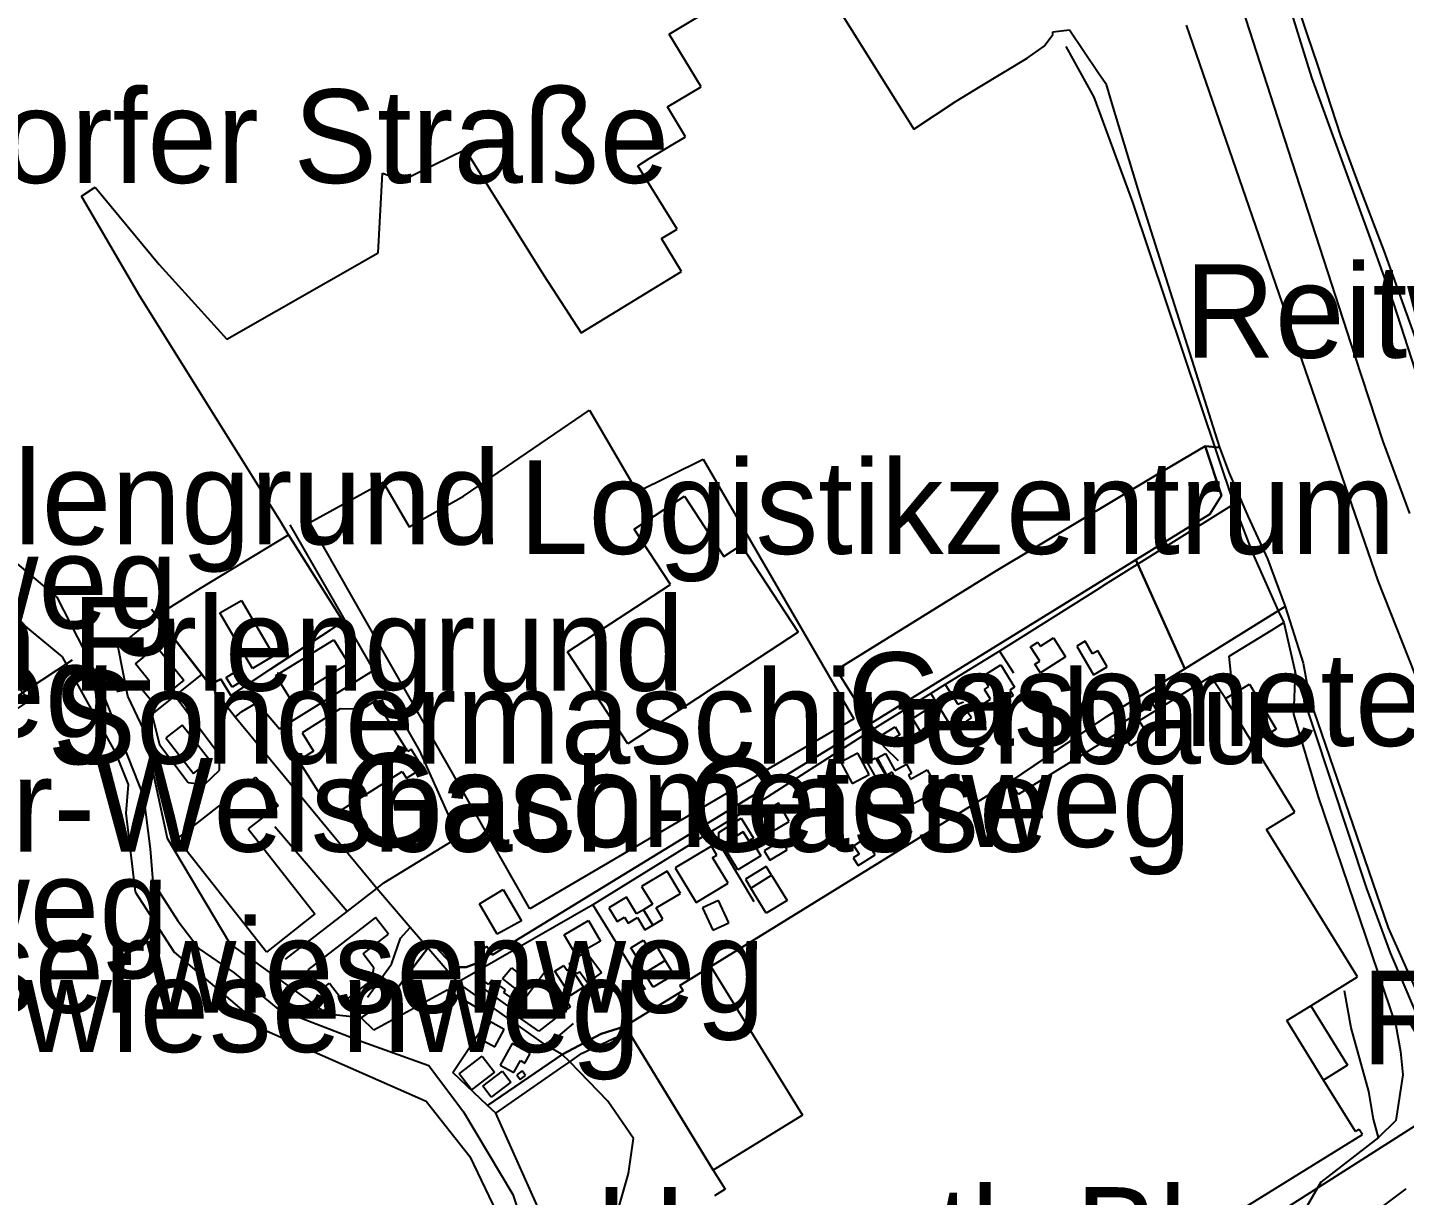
# Model space of a CAD drawing. Extents: x -3657 to 4700, y -7332 to 8131.
# Drawn here: x 420 to 1059, y 3508 to 4050 of the extents above; entities that cross this region are included whole.
import ezdxf

# ---------------------------------------------------------------- set-up
doc = ezdxf.new("R2010")
doc.units = 0
for name, color, linetype in [('OSM_BUILDING_APARTMENTS', 9, 'CONTINUOUS'), ('OSM_BUILDING_DETACHED', 9, 'CONTINUOUS'), ('OSM_BUILDING_GARAGE', 9, 'CONTINUOUS'), ('OSM_BUILDING_GREENHOUSE', 9, 'CONTINUOUS'), ('OSM_BUILDING_HUT', 9, 'CONTINUOUS'), ('OSM_BUILDING_SEMIDETACHED_HOUSE', 9, 'CONTINUOUS'), ('OSM_BUILDING_SERVICE', 9, 'CONTINUOUS'), ('OSM_BUILDING_SHED', 9, 'CONTINUOUS'), ('OSM_BUILDING_WAREHOUSE', 9, 'CONTINUOUS'), ('OSM_BUILDING_YES', 9, 'CONTINUOUS'), ('OSM_HIGHWAY_CYCLEWAY', 8, 'CONTINUOUS'), ('OSM_HIGHWAY_FOOTWAY', 8, 'CONTINUOUS'), ('OSM_HIGHWAY_RESIDENTIAL', 8, 'CONTINUOUS'), ('OSM_HIGHWAY_SERVICE', 8, 'CONTINUOUS'), ('OSM_HIGHWAY_TERTIARY', 8, 'CONTINUOUS'), ('OSM_LABELS', 8, 'CONTINUOUS'), ('OSM_LANDUSE_COMMERCIAL', 3, 'CONTINUOUS'), ('OSM_LANDUSE_DEPOT', 3, 'CONTINUOUS'), ('OSM_LANDUSE_FARMLAND', 3, 'CONTINUOUS'), ('OSM_LANDUSE_FOREST', 3, 'CONTINUOUS'), ('OSM_LANDUSE_GREENHOUSE_HORTICULTURE', 3, 'CONTINUOUS'), ('OSM_LANDUSE_INDUSTRIAL', 3, 'CONTINUOUS'), ('OSM_LANDUSE_RESIDENTIAL', 3, 'CONTINUOUS'), ('OSM_LEISURE_GARDEN', 3, 'CONTINUOUS'), ('OSM_LEISURE_SWIMMING_POOL', 3, 'CONTINUOUS'), ('OSM_WATERWAY_CANAL', 4, 'CONTINUOUS'), ('OSM_WATERWAY_DRAIN', 4, 'CONTINUOUS'), ('OSM_WATERWAY_RIVER', 4, 'CONTINUOUS')]:
    doc.layers.add(name, color=color, linetype=linetype)

msp = doc.modelspace()

# ---------------------------------------------------------------- linework, layer by layer
at = {"layer": 'OSM_BUILDING_APARTMENTS'}
for p, q in [((509.56454, 3778.119393), (519.515353, 3783.957127)), ((519.515353, 3783.957127), (534.600847, 3758.24886)), ((517.103494, 3765.26526), (509.56454, 3778.119393)), ((524.642449, 3752.411126), (517.103494, 3765.26526)), ((534.600847, 3758.24886), (524.642449, 3752.411126))]:
    msp.add_line(p, q, dxfattribs=at)
at = {"layer": 'OSM_BUILDING_DETACHED'}
for p, q in [((742.642622, 3670.78293), (752.199043, 3676.609545)), ((752.199043, 3676.609545), (754.792929, 3672.361898)), ((754.792929, 3672.361898), (755.649973, 3670.971962)), ((749.749262, 3659.007388), (742.642622, 3670.78293)), ((760.352339, 3665.52341), (749.749262, 3659.007388)), ((755.649973, 3670.971962), (756.651122, 3671.583534)), ((756.651122, 3671.583534), (760.352339, 3665.52341)), ((755.740987, 3650.489856), (765.433928, 3656.472143)), ((765.433928, 3656.472143), (772.66192, 3644.763318)), ((762.968978, 3638.781031), (755.740987, 3650.489856)), ((772.66192, 3644.763318), (762.968978, 3638.781031))]:
    msp.add_line(p, q, dxfattribs=at)
at = {"layer": 'OSM_BUILDING_GARAGE'}
for p, q in [((740.928534, 3676.27596), (751.341999, 3682.914297)), ((751.341999, 3682.914297), (757.083436, 3673.618401)), ((740.981625, 3673.451609), (740.928534, 3676.27596)), ((742.642622, 3670.78293), (740.981625, 3673.451609)), ((752.199043, 3676.609545), (742.642622, 3670.78293)), ((754.792929, 3672.361898), (752.199043, 3676.609545)), ((757.083436, 3673.618401), (754.792929, 3672.361898)), ((762.931056, 3660.552997), (753.306375, 3654.548471)), ((765.433928, 3656.472143), (762.931056, 3660.552997)), ((753.306375, 3654.548471), (755.740987, 3650.489856)), ((755.740987, 3650.489856), (765.433928, 3656.472143)), ((700.169638, 3622.724483), (705.971751, 3626.360557)), ((703.461295, 3617.476083), (700.169638, 3622.724483)), ((709.263408, 3621.123276), (703.461295, 3617.476083)), ((705.971751, 3626.360557), (709.263408, 3621.123276))]:
    msp.add_line(p, q, dxfattribs=at)
at = {"layer": 'OSM_BUILDING_GREENHOUSE'}
for p, q in [((969.16773, 3748.641618), (943.934227, 3733.052089)), ((975.963407, 3738.467282), (969.16773, 3748.641618)), ((988.44743, 3717.684951), (975.963407, 3738.467282)), ((943.934227, 3733.052089), (935.894698, 3728.081676)), ((927.506283, 3723.455967), (879.777268, 3693.978192)), ((931.791504, 3716.506284), (927.506283, 3723.455967)), ((935.894698, 3728.081676), (939.937216, 3721.543414)), ((939.937216, 3721.543414), (931.791504, 3716.506284)), ((1008.09877, 3685.69417), (988.44743, 3717.684951)), ((876.136727, 3699.871523), (737.18181, 3614.051279)), ((879.777268, 3693.978192), (876.136727, 3699.871523)), ((994.992821, 3677.599179), (1008.09877, 3685.69417)), ((1037.200348, 3609.336614), (994.992821, 3677.599179)), ((737.18181, 3614.051279), (779.76856, 3545.177141)), ((1015.455697, 3595.915386), (1037.200348, 3609.336614)), ((1004.336877, 3589.04354), (1015.455697, 3595.915386)), ((1021.432253, 3561.400481), (1004.336877, 3589.04354)), ((1036.206784, 3537.504691), (1021.432253, 3561.400481)), ((779.76856, 3545.177141), (738.364986, 3519.602308)), ((1037.898119, 3538.549924), (1036.206784, 3537.504691)), ((1039.415011, 3536.092516), (1037.898119, 3538.549924)), ((765.6918, 3367.031749), (1039.415011, 3536.092516)), ((738.364986, 3519.602308), (743.833382, 3510.751192)), ((743.833382, 3510.751192), (738.911067, 3507.715571))]:
    msp.add_line(p, q, dxfattribs=at)
at = {"layer": 'OSM_BUILDING_HUT'}
for p, q in [((640.631617, 3608.613847), (644.856162, 3613.550902)), ((647.745841, 3602.987384), (640.631617, 3608.613847)), ((644.856162, 3613.550902), (651.902126, 3607.846602)), ((651.902126, 3607.846602), (647.745841, 3602.987384))]:
    msp.add_line(p, q, dxfattribs=at)
at = {"layer": 'OSM_BUILDING_SEMIDETACHED_HOUSE'}
for p, q in [((703.461295, 3617.476083), (709.263408, 3621.123276)), ((709.263408, 3621.123276), (712.373037, 3623.046948)), ((712.373037, 3623.046948), (716.119761, 3616.88675)), ((702.740771, 3617.198095), (703.461295, 3617.476083)), ((706.487495, 3611.037896), (702.740771, 3617.198095)), ((706.487495, 3611.037896), (716.119761, 3616.88675)), ((716.119761, 3616.88675), (706.487495, 3611.037896)), ((716.119761, 3616.88675), (720.086434, 3610.215054)), ((710.537597, 3604.477396), (706.487495, 3611.037896)), ((720.086434, 3610.215054), (710.537597, 3604.477396))]:
    msp.add_line(p, q, dxfattribs=at)
at = {"layer": 'OSM_BUILDING_SERVICE'}
for p, q in [((628.701259, 3620.244836), (633.305027, 3623.380533)), ((633.305027, 3623.380533), (635.527274, 3620.267075)), ((630.870415, 3617.120259), (628.701259, 3620.244836)), ((635.527274, 3620.267075), (630.870415, 3617.120259))]:
    msp.add_line(p, q, dxfattribs=at)
at = {"layer": 'OSM_BUILDING_SHED'}
for p, q in [((975.963407, 3738.467282), (986.983629, 3745.08338)), ((986.983629, 3745.08338), (999.467653, 3724.289929)), ((988.44743, 3717.684951), (975.963407, 3738.467282)), ((999.467653, 3724.289929), (988.44743, 3717.684951))]:
    msp.add_line(p, q, dxfattribs=at)
at = {"layer": 'OSM_BUILDING_WAREHOUSE'}
for p, q in [((701.671362, 3817.037617), (724.963243, 3832.293561)), ((724.963243, 3832.293561), (743.317639, 3804.316918)), ((718.524035, 3791.351589), (701.671362, 3817.037617)), ((743.317639, 3804.316918), (751.319246, 3809.554199)), ((751.319246, 3809.554199), (777.7966, 3769.20156)), ((670.741928, 3760.039098), (718.524035, 3791.351589)), ((777.7966, 3769.20156), (698.728591, 3717.384724)), ((698.728591, 3717.384724), (670.741928, 3760.039098)), ((629.922357, 3643.251067), (640.889488, 3649.75597)), ((640.889488, 3649.75597), (649.490268, 3635.27839)), ((638.219758, 3629.15155), (629.922357, 3643.251067)), ((649.490268, 3635.27839), (638.219758, 3629.15155))]:
    msp.add_line(p, q, dxfattribs=at)
at = {"layer": 'OSM_BUILDING_YES'}
for p, q in [((470.368043, 3754.568308), (480.151999, 3762.518745)), ((480.151999, 3762.518745), (492.825634, 3746.940336)), ((535.510982, 3749.086398), (562.344806, 3765.710039)), ((562.344806, 3765.710039), (569.155653, 3754.7351)), ((885.556628, 3762.374192), (888.946882, 3764.542493)), ((889.781173, 3755.758093), (885.556628, 3762.374192)), ((888.946882, 3764.542493), (890.114889, 3762.718896)), ((890.114889, 3762.718896), (896.114198, 3766.544001)), ((896.114198, 3766.544001), (901.741868, 3757.759602)), ((910.767377, 3765.009511), (906.914471, 3762.774493)), ((906.914471, 3762.774493), (914.643037, 3749.419983)), ((914.157631, 3759.138419), (910.767377, 3765.009511)), ((569.155653, 3754.7351), (542.321828, 3738.111459)), ((887.543756, 3754.323679), (889.781173, 3755.758093)), ((901.741868, 3757.759602), (890.107304, 3750.320661)), ((916.675673, 3760.595073), (914.157631, 3759.138419)), ((921.013984, 3753.100535), (916.675673, 3760.595073)), ((476.792082, 3746.673468), (470.368043, 3754.568308)), ((512.446635, 3748.196838), (519.098208, 3752.411126)), ((519.098208, 3752.411126), (521.965134, 3747.896612)), ((542.321828, 3738.111459), (535.510982, 3749.086398)), ((862.939764, 3748.975203), (853.572954, 3742.89284)), ((866.216251, 3743.949192), (862.939764, 3748.975203)), ((865.048244, 3749.92036), (871.677063, 3754.023453)), ((873.004344, 3737.077346), (865.048244, 3749.92036)), ((871.677063, 3754.023453), (878.070764, 3743.704563)), ((890.107304, 3750.320661), (887.543756, 3754.323679)), ((914.643037, 3749.419983), (921.013984, 3753.100535)), ((472.795071, 3743.426576), (476.792082, 3746.673468)), ((479.044667, 3735.743007), (472.795071, 3743.426576)), ((492.825634, 3746.940336), (479.044667, 3735.743007)), ((515.305977, 3743.682324), (512.446635, 3748.196838)), ((521.965134, 3747.896612), (515.305977, 3743.682324)), ((853.572954, 3742.89284), (856.86461, 3737.833471)), ((864.12294, 3742.592614), (866.216251, 3743.949192)), ((866.997451, 3738.167056), (864.12294, 3742.592614)), ((878.070764, 3743.704563), (875.931946, 3742.381344)), ((875.931946, 3742.381344), (877.494345, 3739.857219)), ((581.882379, 3737.466528), (575.564523, 3733.496869)), ((596.710001, 3713.915443), (581.882379, 3737.466528)), ((856.86461, 3737.833471), (858.41184, 3738.834226)), ((858.41184, 3738.834226), (861.263598, 3734.453145)), ((861.263598, 3734.453145), (866.997451, 3738.167056)), ((877.494345, 3739.857219), (873.004344, 3737.077346)), ((926.012144, 3725.868897), (942.20497, 3735.865321)), ((942.20497, 3735.865321), (943.934227, 3733.052089)), ((565.340669, 3733.619184), (547.668874, 3722.499691)), ((575.564523, 3733.496869), (565.340669, 3733.619184)), ((830.690634, 3729.149147), (838.593643, 3734.119561)), ((835.415753, 3721.64349), (830.690634, 3729.149147)), ((838.593643, 3734.119561), (843.318762, 3726.613903)), ((854.521012, 3734.619938), (850.531585, 3731.895662)), ((850.531585, 3731.895662), (854.096282, 3726.68062)), ((854.096282, 3726.68062), (858.093293, 3729.404896)), ((858.093293, 3729.404896), (854.521012, 3734.619938)), ((943.934227, 3733.052089), (935.894698, 3728.081676)), ((492.044434, 3726.03569), (484.490311, 3720.120119)), ((504.907681, 3709.634438), (492.044434, 3726.03569)), ((817.114448, 3721.932597), (822.719365, 3725.246206)), ((822.719365, 3725.246206), (824.843014, 3721.654609)), ((843.318762, 3726.613903), (835.415753, 3721.64349)), ((927.506283, 3723.455967), (926.012144, 3725.868897)), ((931.791504, 3716.506284), (927.506283, 3723.455967)), ((935.894698, 3728.081676), (939.937216, 3721.543414)), ((484.490311, 3720.120119), (497.353557, 3703.718868)), ((547.668874, 3722.499691), (552.977997, 3714.071115)), ((819.238097, 3718.341001), (817.114448, 3721.932597)), ((824.843014, 3721.654609), (819.238097, 3718.341001)), ((939.937216, 3721.543414), (931.791504, 3716.506284)), ((552.977997, 3714.071115), (546.091306, 3709.734513)), ((598.257231, 3714.882838), (596.710001, 3713.915443)), ((603.687705, 3706.265232), (598.257231, 3714.882838)), ((805.388871, 3713.014764), (797.546538, 3708.844954)), ((810.614565, 3703.207371), (805.388871, 3713.014764)), ((809.848534, 3708.689281), (813.663518, 3710.857582)), ((813.663518, 3710.857582), (819.397371, 3700.794441)), ((814.497809, 3710.890941), (818.229364, 3712.959166)), ((818.896797, 3702.951623), (814.497809, 3710.890941)), ((818.229364, 3712.959166), (822.628352, 3705.019848)), ((497.353557, 3703.718868), (504.907681, 3709.634438)), ((546.091306, 3709.734513), (562.049012, 3684.393189)), ((562.049012, 3684.393189), (594.131284, 3704.575069)), ((594.131284, 3704.575069), (596.072906, 3701.48385)), ((596.072906, 3701.48385), (603.687705, 3706.265232)), ((797.546538, 3708.844954), (802.772232, 3699.037561)), ((815.582387, 3698.62614), (809.848534, 3708.689281)), ((821.255564, 3704.263723), (818.896797, 3702.951623)), ((829.856343, 3688.76315), (821.255564, 3704.263723)), ((822.628352, 3705.019848), (827.937475, 3707.966514)), ((827.937475, 3707.966514), (830.318995, 3703.67439)), ((830.318995, 3703.67439), (828.832441, 3702.851547)), ((829.83359, 3701.03907), (837.539403, 3705.308955)), ((837.539403, 3705.308955), (842.749928, 3695.901864)), ((489.738758, 3673.318175), (526.17451, 3701.984227)), ((526.17451, 3701.984227), (536.5273, 3688.840987)), ((791.918868, 3703.24073), (788.088715, 3700.81668)), ((788.088715, 3700.81668), (789.969661, 3697.858895)), ((789.969661, 3697.858895), (793.792229, 3700.282944)), ((793.792229, 3700.282944), (791.918868, 3703.24073)), ((802.772232, 3699.037561), (810.614565, 3703.207371)), ((819.397371, 3700.794441), (815.582387, 3698.62614)), ((828.832441, 3702.851547), (829.83359, 3701.03907)), ((842.749928, 3695.901864), (829.856343, 3688.76315)), ((536.5273, 3688.840987), (522.632567, 3677.910525)), ((768.558727, 3689.830621), (760.943927, 3685.338346)), ((760.943927, 3685.338346), (765.919334, 3676.93201)), ((773.526549, 3681.435404), (768.558727, 3689.830621)), ((765.919334, 3676.93201), (773.526549, 3681.435404)), ((531.111995, 3620.800811), (489.738758, 3673.318175)), ((522.632567, 3677.910525), (553.653014, 3638.547521)), ((770.083203, 3672.639886), (761.929907, 3667.802906)), ((772.684674, 3668.269925), (770.083203, 3672.639886)), ((808.794294, 3673.440489), (803.492756, 3670.12688)), ((813.49666, 3665.912593), (808.794294, 3673.440489)), ((737.515526, 3669.982327), (720.769035, 3659.952545)), ((740.018398, 3665.812517), (737.515526, 3669.982327)), ((738.084361, 3664.644971), (740.018398, 3665.812517)), ((761.929907, 3667.802906), (764.523793, 3663.432946)), ((764.523793, 3663.432946), (772.684674, 3668.269925)), ((805.972874, 3666.168341), (803.310729, 3664.500417)), ((803.492756, 3670.12688), (805.972874, 3666.168341)), ((805.54056, 3660.942179), (813.49666, 3665.912593)), ((720.769035, 3659.952545), (730.408886, 3643.873758)), ((745.221339, 3652.747113), (738.084361, 3664.644971)), ((803.310729, 3664.500417), (805.54056, 3660.942179)), ((716.946467, 3658.373577), (705.137461, 3651.27934)), ((723.188479, 3647.99909), (716.946467, 3658.373577)), ((730.408886, 3643.873758), (745.221339, 3652.747113)), ((698.174925, 3646.308927), (689.930616, 3641.360753)), ((702.831784, 3638.558641), (698.174925, 3646.308927)), ((705.137461, 3651.27934), (710.15079, 3642.95084)), ((711.940722, 3641.249558), (723.188479, 3647.99909)), ((689.930616, 3641.360753), (693.7456, 3635.011523)), ((705.964167, 3640.437835), (702.831784, 3638.558641)), ((710.15079, 3642.95084), (705.964167, 3640.437835)), ((710.28731, 3633.254643), (705.964167, 3640.437835)), ((705.964167, 3640.437835), (710.28731, 3633.254643)), ((715.035183, 3636.112352), (711.940722, 3641.249558)), ((740.776845, 3644.752198), (733.351657, 3641.271797)), ((733.351657, 3641.271797), (738.190543, 3630.952908)), ((745.615731, 3634.433309), (740.776845, 3644.752198)), ((553.653014, 3638.547521), (531.111995, 3620.800811)), ((581.73069, 3636.879597), (550.422033, 3612.516789)), ((587.78309, 3629.118191), (581.73069, 3636.879597)), ((669.149191, 3628.829085), (680.495546, 3635.456302)), ((680.495546, 3635.456302), (686.070125, 3625.904658)), ((693.7456, 3635.011523), (697.158607, 3637.068629)), ((697.158607, 3637.068629), (698.903033, 3634.166441)), ((698.903033, 3634.166441), (703.264099, 3636.790641)), ((703.264099, 3636.790641), (706.684691, 3631.097461)), ((710.28731, 3633.254643), (715.035183, 3636.112352)), ((738.190543, 3630.952908), (745.615731, 3634.433309)), ((575.966499, 3619.922371), (587.78309, 3629.118191)), ((674.731355, 3619.28856), (669.149191, 3628.829085)), ((706.684691, 3631.097461), (710.28731, 3633.254643)), ((671.485205, 3615.35226), (679.342707, 3621.056559)), ((686.070125, 3625.904658), (674.731355, 3619.28856)), ((679.342707, 3621.056559), (686.479686, 3611.249167)), ((580.972244, 3613.495304), (575.966499, 3619.922371)), ((664.9474, 3612.016412), (669.020256, 3614.629493)), ((669.020256, 3614.629493), (670.552317, 3612.238802)), ((674.928551, 3610.626475), (671.485205, 3615.35226)), ((550.422033, 3612.516789), (557.179788, 3603.854704)), ((567.107848, 3597.772342), (580.244135, 3607.991155)), ((580.244135, 3607.991155), (580.972244, 3613.495304)), ((630.013371, 3608.891834), (628.208269, 3606.34547)), ((634.351683, 3605.811735), (630.013371, 3608.891834)), ((672.205729, 3600.685649), (664.9474, 3612.016412)), ((670.552317, 3612.238802), (672.387756, 3613.417468)), ((672.387756, 3613.417468), (678.129194, 3604.466276)), ((676.392352, 3611.682827), (674.928551, 3610.626475)), ((680.085985, 3606.601219), (676.392352, 3611.682827)), ((686.479686, 3611.249167), (680.085985, 3606.601219)), ((722.930607, 3605.244641), (737.18181, 3614.051279)), ((737.18181, 3614.051279), (779.76856, 3545.177141)), ((557.179788, 3603.854704), (560.410769, 3606.367709)), ((560.410769, 3606.367709), (567.107848, 3597.772342)), ((628.208269, 3606.34547), (644.097716, 3595.059185)), ((635.694132, 3607.690929), (634.351683, 3605.811735)), ((642.011989, 3603.209774), (635.694132, 3607.690929)), ((641.185282, 3602.042227), (642.011989, 3603.209774)), ((646.418561, 3598.328316), (641.185282, 3602.042227)), ((678.129194, 3604.466276), (672.205729, 3600.685649)), ((697.188945, 3586.19695), (724.341317, 3602.965145)), ((724.341317, 3602.965145), (722.930607, 3605.244641)), ((644.097716, 3595.059185), (646.418561, 3598.328316)), ((1004.336877, 3589.04354), (1015.455697, 3595.915386)), ((1015.455697, 3595.915386), (1032.543489, 3568.261208)), ((1021.432253, 3561.400481), (1004.336877, 3589.04354)), ((635.09496, 3588.37637), (630.635297, 3580.348097)), ((641.458323, 3584.840372), (635.09496, 3588.37637)), ((636.99866, 3576.823217), (641.458323, 3584.840372)), ((698.994047, 3583.917454), (697.188945, 3586.19695)), ((738.364986, 3519.602308), (698.994047, 3583.917454)), ((630.635297, 3580.348097), (636.99866, 3576.823217)), ((645.121618, 3578.368827), (639.592545, 3568.305686)), ((653.456941, 3573.798715), (645.121618, 3578.368827)), ((620.472118, 3564.302669), (631.143455, 3572.564452)), ((631.143455, 3572.564452), (636.953153, 3565.081033)), ((645.849726, 3564.880882), (648.906264, 3570.451748)), ((648.906264, 3570.451748), (650.991991, 3569.30644)), ((650.991991, 3569.30644), (653.456941, 3573.798715)), ((626.2894, 3556.808131), (620.472118, 3564.302669)), ((636.953153, 3565.081033), (626.2894, 3556.808131)), ((631.484756, 3558.631727), (640.669539, 3565.514693)), ((639.592545, 3568.305686), (645.849726, 3564.880882)), ((640.669539, 3565.514693), (644.484523, 3560.433085)), ((649.687464, 3565.681486), (647.19976, 3563.813411)), ((647.19976, 3563.813411), (648.777328, 3561.722946)), ((648.777328, 3561.722946), (651.265031, 3563.579902)), ((651.265031, 3563.579902), (649.687464, 3565.681486)), ((1032.543489, 3568.261208), (1021.432253, 3561.400481)), ((635.29974, 3553.550119), (631.484756, 3558.631727)), ((644.484523, 3560.433085), (635.29974, 3553.550119)), ((779.76856, 3545.177141), (738.364986, 3519.602308))]:
    msp.add_line(p, q, dxfattribs=at)
at = {"layer": 'OSM_HIGHWAY_CYCLEWAY'}
for p, q in [((1041.515907, 3650.345303), (1008.204952, 3750.732083)), ((1052.445115, 3620.511704), (1041.515907, 3650.345303)), ((1069.123346, 3581.37109), (1052.445115, 3620.511704))]:
    msp.add_line(p, q, dxfattribs=at)
at = {"layer": 'OSM_HIGHWAY_FOOTWAY'}
for p, q in [((1005.292519, 4072.007584), (1013.938805, 4045.932374)), ((1013.938805, 4045.932374), (1018.466729, 4032.711297)), ((1018.466729, 4032.711297), (1029.312508, 3999.519612)), ((1029.312508, 3999.519612), (1037.769183, 3976.424425)), ((1037.769183, 3976.424425), (1049.327902, 3946.090449)), ((1049.327902, 3946.090449), (1063.988666, 3905.237433))]:
    msp.add_line(p, q, dxfattribs=at)
at = {"layer": 'OSM_HIGHWAY_RESIDENTIAL'}
for p, q in [((901.939064, 4040.906363), (914.870571, 4017.488712)), ((914.870571, 4017.488712), (932.716808, 3968.718617)), ((932.716808, 3968.718617), (979.717715, 3828.557412)), ((979.717715, 3828.557412), (920.103849, 3791.284872)), ((979.717715, 3828.557412), (980.703695, 3825.988809)), ((980.703695, 3825.988809), (988.523275, 3805.58454)), ((988.523275, 3805.58454), (1000.392957, 3779.142386)), ((916.030993, 3788.727389), (871.138567, 3760.350444)), ((920.103849, 3791.284872), (916.030993, 3788.727389)), ((480.151999, 3776.740576), (477.770478, 3779.809556)), ((501.214048, 3749.664611), (480.151999, 3776.740576)), ((1000.392957, 3779.142386), (1002.941336, 3773.693835)), ((1002.941336, 3773.693835), (1008.204952, 3750.732083)), ((400.120762, 3729.349298), (441.160283, 3756.447502)), ((871.138567, 3760.350444), (845.942986, 3744.905469)), ((504.945603, 3744.860991), (501.214048, 3749.664611)), ((1008.204952, 3750.732083), (1007.38583, 3731.228493)), ((516.656011, 3729.805198), (504.945603, 3744.860991)), ((845.942986, 3744.905469), (839.329336, 3740.769017)), ((839.329336, 3740.769017), (811.16823, 3723.278055)), ((582.299524, 3650.245228), (516.656011, 3729.805198)), ((1007.38583, 3731.228493), (1018.952134, 3692.810645)), ((811.16823, 3723.278055), (755.589298, 3687.751276)), ((1018.952134, 3692.810645), (1054.940403, 3586.675088)), ((755.589298, 3687.751276), (737.758229, 3676.854173)), ((737.758229, 3676.854173), (682.490259, 3642.661734)), ((597.771825, 3632.242769), (582.299524, 3650.245228)), ((682.490259, 3642.661734), (619.683334, 3606.756892)), ((619.683334, 3606.756892), (597.771825, 3632.242769)), ((661.177922, 3577.368073), (619.683334, 3606.756892)), ((1054.940403, 3586.675088), (1057.003377, 3574.677155)), ((668.261809, 3573.25386), (661.177922, 3577.368073)), ((1057.003377, 3574.677155), (1058.156215, 3563.802292)), ((1058.156215, 3563.802292), (1054.834221, 3542.630778)), ((1054.834221, 3542.630778), (1046.847783, 3534.69146)), ((1046.847783, 3534.69146), (1020.120141, 3513.975845)), ((1020.120141, 3513.975845), (1012.04269, 3500.06536))]:
    msp.add_line(p, q, dxfattribs=at)
at = {"layer": 'OSM_HIGHWAY_SERVICE'}
for p, q in [((580.896399, 3751.621642), (542.132217, 3819.016887)), ((977.68508, 3758.104306), (997.055794, 3769.946566)), ((997.055794, 3769.946566), (1002.941336, 3773.693835)), ((871.138567, 3760.350444), (877.646034, 3750.331781)), ((978.580046, 3749.064159), (977.68508, 3758.104306)), ((501.214048, 3749.664611), (488.692102, 3739.645949)), ((537.217486, 3724.334407), (580.896399, 3751.621642)), ((602.314918, 3714.171191), (580.896399, 3751.621642)), ((845.942986, 3744.905469), (851.775437, 3735.809724)), ((488.692102, 3739.645949), (478.073856, 3731.139537)), ((509.34459, 3712.080726), (488.692102, 3739.645949)), ((519.76564, 3732.462756), (526.841943, 3736.532491)), ((526.841943, 3736.532491), (537.217486, 3724.334407)), ((839.329336, 3740.769017), (848.529287, 3725.57979)), ((851.775437, 3735.809724), (854.452752, 3736.832717)), ((478.073856, 3731.139537), (481.623384, 3717.173454)), ((516.656011, 3729.805198), (519.76564, 3732.462756)), ((811.16823, 3723.278055), (817.751543, 3715.816876)), ((481.623384, 3717.173454), (494.926529, 3699.448983)), ((509.34459, 3705.20888), (509.34459, 3712.080726)), ((620.214247, 3674.118778), (602.314918, 3714.171191)), ((817.751543, 3715.816876), (824.12249, 3709.701155)), ((502.465484, 3698.559423), (509.34459, 3705.20888)), ((494.926529, 3699.448983), (502.465484, 3698.559423)), ((764.478286, 3672.77332), (755.589298, 3687.751276)), ((568.632325, 3639.65947), (535.063499, 3678.833443)), ((585.629103, 3652.902786), (620.214247, 3674.118778)), ((737.758229, 3676.854173), (757.17445, 3644.26294)), ((582.299524, 3650.245228), (585.629103, 3652.902786)), ((568.632325, 3639.65947), (582.299524, 3650.245228)), ((682.490259, 3642.661734), (684.174009, 3639.926338)), ((684.174009, 3639.926338), (706.813627, 3603.365446)), ((539.947892, 3617.442724), (568.632325, 3639.65947)), ((589.178631, 3615.218826), (593.388007, 3627.194519)), ((593.388007, 3627.194519), (597.771825, 3632.242769)), ((578.090148, 3599.929523), (589.178631, 3615.218826)), ((1034.21207, 3585.607617), (1031.064519, 3602.831711)), ((673.320645, 3587.642484), (661.177922, 3577.368073)), ((1042.350197, 3556.107603), (1034.21207, 3585.607617)), ((671.773415, 3569.840176), (668.261809, 3573.25386)), ((689.521055, 3551.581969), (671.773415, 3569.840176)), ((701.322477, 3534.302277), (689.521055, 3551.581969)), ((1044.580029, 3543.331306), (1042.350197, 3556.107603)), ((1046.847783, 3534.69146), (1044.580029, 3543.331306)), ((699.08506, 3518.03446), (701.322477, 3534.302277)), ((691.758471, 3492.82657), (699.08506, 3518.03446))]:
    msp.add_line(p, q, dxfattribs=at)
at = {"layer": 'OSM_HIGHWAY_TERTIARY'}
for p, q in [((1006.574293, 4056.429175), (1015.83492, 4026.484381)), ((1015.83492, 4026.484381), (1043.57888, 3950.226901)), ((1043.57888, 3950.226901), (1053.870994, 3921.783238)), ((1053.870994, 3921.783238), (1063.753547, 3891.126797))]:
    msp.add_line(p, q, dxfattribs=at)
at = {"layer": 'OSM_LANDUSE_COMMERCIAL'}
for p, q in [((974.052123, 3832.627146), (966.41457, 3855.522182)), ((966.41457, 3855.522182), (973.164741, 3854.866132)), ((973.164741, 3854.866132), (977.563728, 3842.912677)), ((977.563728, 3842.912677), (986.422379, 3822.753037)), ((968.60648, 3823.931703), (974.052123, 3832.627146)), ((934.271623, 3802.73795), (968.60648, 3823.931703)), ((986.422379, 3822.753037), (995.311368, 3803.271686)), ((957.085683, 3752.166497), (934.271623, 3802.73795)), ((995.311368, 3803.271686), (1003.608769, 3781.143895)), ((1003.608769, 3781.143895), (1000.392957, 3779.142386)), ((1000.392957, 3779.142386), (957.085683, 3752.166497)), ((677.256981, 3573.731998), (698.994047, 3583.917454)), ((698.994047, 3583.917454), (738.364986, 3519.602308)), ((667.571623, 3566.860152), (671.773415, 3569.840176)), ((671.773415, 3569.840176), (677.256981, 3573.731998)), ((637.468896, 3546.044462), (667.571623, 3566.860152)), ((668.360407, 3477.248161), (637.468896, 3546.044462)), ((738.364986, 3519.602308), (743.833382, 3510.751192)), ((743.833382, 3510.751192), (738.911067, 3507.715571))]:
    msp.add_line(p, q, dxfattribs=at)
at = {"layer": 'OSM_LANDUSE_DEPOT'}
for p, q in [((645.705621, 3592.301551), (660.965558, 3612.70582)), ((660.965558, 3612.70582), (671.932689, 3595.448368)), ((671.932689, 3595.448368), (657.438783, 3584.106485)), ((657.438783, 3584.106485), (645.705621, 3592.301551))]:
    msp.add_line(p, q, dxfattribs=at)
at = {"layer": 'OSM_LANDUSE_FARMLAND'}
for p, q in [((943.509497, 3841.834086), (966.41457, 3855.522182)), ((966.41457, 3855.522182), (974.052123, 3832.627146)), ((869.485154, 3797.634103), (943.509497, 3841.834086)), ((974.052123, 3832.627146), (968.60648, 3823.931703)), ((968.60648, 3823.931703), (934.271623, 3802.73795)), ((934.271623, 3802.73795), (811.062048, 3726.658381)), ((393.954595, 3792.952796), (436.404825, 3757.826319)), ((795.498733, 3751.788435), (869.485154, 3797.634103)), ((421.607541, 3737.666679), (367.955062, 3791.78525)), ((436.404825, 3757.826319), (440.879658, 3749.508939)), ((440.879658, 3749.508939), (461.213599, 3713.226034)), ((811.062048, 3726.658381), (795.498733, 3751.788435)), ((313.035977, 3665.801398), (421.607541, 3737.666679)), ((461.213599, 3713.226034), (467.061218, 3698.503826)), ((467.061218, 3698.503826), (465.870458, 3685.238271)), ((465.870458, 3685.238271), (470.284614, 3648.721857)), ((470.284614, 3648.721857), (488.411477, 3620.82305)), ((488.411477, 3620.82305), (531.195424, 3584.21768)), ((531.195424, 3584.21768), (605.166675, 3551.604208)), ((605.166675, 3551.604208), (625.470278, 3525.884822)), ((625.470278, 3525.884822), (639.607714, 3496.529361))]:
    msp.add_line(p, q, dxfattribs=at)
at = {"layer": 'OSM_LANDUSE_FOREST'}
for p, q in [((1063.912821, 3540.106653), (964.51087, 3476.936815)), ((936.660728, 3418.370447), (1059.650354, 3511.00694))]:
    msp.add_line(p, q, dxfattribs=at)
at = {"layer": 'OSM_LANDUSE_GREENHOUSE_HORTICULTURE'}
for p, q in [((1000.392957, 3779.142386), (1003.608769, 3781.143895)), ((1003.608769, 3781.143895), (1011.913754, 3754.846295)), ((957.085683, 3752.166497), (1000.392957, 3779.142386)), ((1011.913754, 3754.846295), (1014.977876, 3738.033622)), ((920.15694, 3729.627286), (957.085683, 3752.166497)), ((1014.977876, 3738.033622), (1051.421213, 3632.064857)), ((876.136727, 3699.871523), (920.15694, 3729.627286)), ((737.18181, 3614.051279), (876.136727, 3699.871523)), ((1051.421213, 3632.064857), (1086.597945, 3552.593843)), ((722.930607, 3605.244641), (737.18181, 3614.051279)), ((697.188945, 3586.19695), (724.341317, 3602.965145)), ((724.341317, 3602.965145), (722.930607, 3605.244641)), ((668.261809, 3573.25386), (686.426594, 3582.90558)), ((686.426594, 3582.90558), (697.188945, 3586.19695)), ((633.722172, 3549.602699), (668.261809, 3573.25386)), ((637.468896, 3546.044462), (633.722172, 3549.602699)), ((668.360407, 3477.248161), (637.468896, 3546.044462)), ((1063.912821, 3540.106653), (964.51087, 3476.936815))]:
    msp.add_line(p, q, dxfattribs=at)
at = {"layer": 'OSM_LANDUSE_INDUSTRIAL'}
for p, q in [((781.346128, 4082.604461), (819.185006, 4022.081062)), ((717.947616, 4046.67738), (754.618487, 4068.794051)), ((895.825988, 4047.755971), (903.622815, 4048.723367)), ((903.622815, 4048.723367), (916.880453, 4028.886192)), ((732.684224, 4022.270094), (717.947616, 4046.67738)), ((891.859315, 4041.039797), (895.901833, 4046.488349)), ((895.901833, 4046.488349), (895.825988, 4047.755971)), ((883.994229, 4035.546768), (891.859315, 4041.039797)), ((862.188902, 4022.381289), (883.994229, 4035.546768)), ((916.880453, 4028.886192), (920.392059, 4023.837942)), ((920.392059, 4023.837942), (923.729222, 4012.829644)), ((717.098156, 4012.874122), (732.684224, 4022.270094)), ((819.185006, 4022.081062), (828.347035, 4007.492288)), ((850.941146, 4015.587278), (862.188902, 4022.381289)), ((725.41831, 3999.085951), (717.098156, 4012.874122)), ((831.395989, 4002.588592), (850.941146, 4015.587278)), ((923.729222, 4012.829644), (936.372519, 3970.964754)), ((828.347035, 4007.492288), (831.395989, 4002.588592)), ((708.633897, 3988.978333), (725.41831, 3999.085951)), ((594.229882, 3978.970789), (623.323876, 3993.214859)), ((623.323876, 3993.214859), (659.88098, 3934.548416)), ((703.362697, 3985.553529), (708.633897, 3988.978333)), ((721.565404, 3956.220307), (703.362697, 3985.553529)), ((583.035217, 3945.145292), (585.014761, 3982.251039)), ((585.014761, 3982.251039), (594.229882, 3978.970789)), ((445.35449, 3971.554088), (451.702684, 3975.634941)), ((451.702684, 3975.634941), (481.365512, 3939.830175)), ((471.900105, 3925.91969), (445.35449, 3971.554088)), ((936.372519, 3970.964754), (973.164741, 3854.866132)), ((714.329828, 3951.816988), (721.565404, 3956.220307)), ((723.605624, 3936.594403), (714.329828, 3951.816988)), ((481.365512, 3939.830175), (512.742429, 3905.159597)), ((512.742429, 3905.159597), (583.035217, 3945.145292)), ((659.88098, 3934.548416), (677.029447, 3908.084023)), ((677.029447, 3908.084023), (723.605624, 3936.594403)), ((530.884461, 3831.515197), (471.900105, 3925.91969)), ((622.557845, 3832.338039), (681.003705, 3872.22366)), ((681.003705, 3872.22366), (703.119994, 3834.317309)), ((966.41457, 3855.522182), (943.509497, 3841.834086)), ((973.164741, 3854.866132), (966.41457, 3855.522182)), ((703.119994, 3834.317309), (733.655035, 3849.439819)), ((733.655035, 3849.439819), (803.598938, 3728.993475)), ((551.218402, 3820.106597), (585.325724, 3838.842943)), ((585.325724, 3838.842943), (597.301589, 3818.027252)), ((943.509497, 3841.834086), (869.485154, 3797.634103)), ((537.778736, 3820.473541), (530.884461, 3831.515197)), ((597.301589, 3818.027252), (622.557845, 3832.338039)), ((541.358602, 3814.424537), (537.778736, 3820.473541)), ((653.282498, 3640.815898), (551.218402, 3820.106597)), ((566.713456, 3774.205332), (541.358602, 3814.424537)), ((869.485154, 3797.634103), (795.498733, 3751.788435)), ((462.358852, 3762.274116), (480.151999, 3776.740576)), ((480.151999, 3776.740576), (504.945603, 3744.860991)), ((560.66864, 3770.213434), (566.713456, 3774.205332)), ((533.099123, 3752.033063), (560.66864, 3770.213434)), ((466.924698, 3739.545873), (462.358852, 3762.274116)), ((514.653713, 3739.868338), (533.099123, 3752.033063)), ((795.498733, 3751.788435), (811.062048, 3726.658381)), ((504.945603, 3744.860991), (509.943763, 3747.474071)), ((509.943763, 3747.474071), (514.653713, 3739.868338)), ((474.410561, 3723.556043), (466.924698, 3739.545873)), ((485.286679, 3673.551684), (474.410561, 3723.556043)), ((811.062048, 3726.658381), (636.043018, 3619.544308)), ((803.598938, 3728.993475), (653.282498, 3640.815898)), ((514.289659, 3624.637036), (485.286679, 3673.551684)), ((559.6144, 3592.023564), (514.289659, 3624.637036)), ((607.91225, 3625.026218), (588.875252, 3600.040718)), ((618.356054, 3613.762172), (607.91225, 3625.026218)), ((633.305027, 3623.380533), (628.701259, 3620.244836)), ((635.527274, 3620.267075), (633.305027, 3623.380533)), ((631.257222, 3616.564284), (623.794112, 3613.762172)), ((628.701259, 3620.244836), (630.870415, 3617.120259)), ((630.870415, 3617.120259), (631.257222, 3616.564284)), ((636.043018, 3619.544308), (635.527274, 3620.267075)), ((623.794112, 3613.762172), (618.356054, 3613.762172)), ((588.875252, 3600.040718), (575.03361, 3590.277804)), ((575.03361, 3590.277804), (559.6144, 3592.023564))]:
    msp.add_line(p, q, dxfattribs=at)
at = {"layer": 'OSM_LANDUSE_RESIDENTIAL'}
for p, q in [((811.062048, 3726.658381), (934.271623, 3802.73795)), ((934.271623, 3802.73795), (957.085683, 3752.166497)), ((957.085683, 3752.166497), (920.15694, 3729.627286)), ((920.15694, 3729.627286), (876.136727, 3699.871523)), ((636.043018, 3619.544308), (811.062048, 3726.658381)), ((876.136727, 3699.871523), (737.18181, 3614.051279)), ((588.875252, 3600.040718), (607.91225, 3625.026218)), ((607.91225, 3625.026218), (618.356054, 3613.762172)), ((628.701259, 3620.244836), (633.305027, 3623.380533)), ((633.305027, 3623.380533), (635.527274, 3620.267075)), ((623.794112, 3613.762172), (631.257222, 3616.564284)), ((630.870415, 3617.120259), (628.701259, 3620.244836)), ((631.257222, 3616.564284), (630.870415, 3617.120259)), ((635.527274, 3620.267075), (636.043018, 3619.544308)), ((618.356054, 3613.762172), (623.794112, 3613.762172)), ((737.18181, 3614.051279), (722.930607, 3605.244641)), ((614.965799, 3603.06522), (580.987412, 3584.540145)), ((635.041869, 3591.156243), (614.965799, 3603.06522)), ((724.341317, 3602.965145), (697.188945, 3586.19695)), ((722.930607, 3605.244641), (724.341317, 3602.965145)), ((575.03361, 3590.277804), (588.875252, 3600.040718)), ((580.987412, 3584.540145), (575.03361, 3590.277804)), ((617.612776, 3564.914241), (635.041869, 3591.156243)), ((686.426594, 3582.90558), (668.261809, 3573.25386)), ((697.188945, 3586.19695), (686.426594, 3582.90558)), ((668.261809, 3573.25386), (633.722172, 3549.602699)), ((633.722172, 3549.602699), (617.612776, 3564.914241))]:
    msp.add_line(p, q, dxfattribs=at)
at = {"layer": 'OSM_LEISURE_GARDEN'}
for p, q in [((500.493524, 3789.605829), (541.358602, 3814.424537)), ((541.358602, 3814.424537), (566.713456, 3774.205332)), ((480.151999, 3776.740576), (500.493524, 3789.605829)), ((504.945603, 3744.860991), (480.151999, 3776.740576)), ((566.713456, 3774.205332), (560.66864, 3770.213434)), ((560.66864, 3770.213434), (533.099123, 3752.033063)), ((533.099123, 3752.033063), (514.653713, 3739.868338)), ((509.943763, 3747.474071), (504.945603, 3744.860991)), ((514.653713, 3739.868338), (509.943763, 3747.474071))]:
    msp.add_line(p, q, dxfattribs=at)
at = {"layer": 'OSM_LEISURE_SWIMMING_POOL'}
for p, q in [((838.396447, 3686.016635), (838.669487, 3687.695679)), ((839.390011, 3684.637818), (838.396447, 3686.016635)), ((838.669487, 3687.695679), (840.049859, 3688.685314)), ((841.073762, 3684.359831), (839.390011, 3684.637818)), ((840.049859, 3688.685314), (841.73361, 3688.418446)), ((842.454134, 3685.349466), (841.073762, 3684.359831)), ((841.73361, 3688.418446), (842.727174, 3687.028509)), ((842.727174, 3687.028509), (842.454134, 3685.349466))]:
    msp.add_line(p, q, dxfattribs=at)
at = {"layer": 'OSM_WATERWAY_CANAL'}
for p, q in [((350.192253, 3855.744571), (433.894369, 3785.4249)), ((433.894369, 3785.4249), (450.026518, 3754.09017)), ((450.026518, 3754.09017), (474.190612, 3692.966318)), ((474.190612, 3692.966318), (477.285072, 3668.736944)), ((477.285072, 3668.736944), (478.521339, 3653.336446)), ((478.521339, 3653.336446), (490.087643, 3635.27839)), ((490.087643, 3635.27839), (499.977781, 3622.368659)), ((499.977781, 3622.368659), (516.216112, 3611.149091)), ((516.216112, 3611.149091), (536.519715, 3594.247462)), ((536.519715, 3594.247462), (575.913408, 3579.213908)), ((575.913408, 3579.213908), (606.456034, 3568.138894)), ((606.456034, 3568.138894), (622.588183, 3546.74499)), ((622.588183, 3546.74499), (645.364321, 3508.338262)), ((645.364321, 3508.338262), (657.279509, 3473.645445))]:
    msp.add_line(p, q, dxfattribs=at)
at = {"layer": 'OSM_WATERWAY_DRAIN'}
for p, q in [((983.585791, 4058.719791), (1004.913296, 3992.725602)), ((1004.913296, 3992.725602), (1035.873067, 3897.342593)), ((1035.873067, 3897.342593), (1048.880419, 3857.612646)), ((1048.880419, 3857.612646), (1061.303766, 3824.231929))]:
    msp.add_line(p, q, dxfattribs=at)
at = {"layer": 'OSM_WATERWAY_RIVER'}
for p, q in [((957.730362, 4050.769353), (1046.483729, 3793.008394)), ((1046.483729, 3793.008394), (1066.430862, 3742.548136))]:
    msp.add_line(p, q, dxfattribs=at)

# ---------------------------------------------------------------- texts
at = {"layer": 'OSM_LABELS'}
for s, p in [('Rudersdorfer Straße', (188.742613, 3977.632803)), ('Reitweg', (956.928718, 3896.516383)), ('Im Erlengrund', (275.355576, 3809.926605)), ('Logistikzentrum der Holding Graz', (648.228213, 3805.521159)), ('Löckwiesenweg', (80.076397, 3770.93371)), ('Im Erlengrund', (360.264418, 3742.069998)), ('Löckwiesenweg', (50.868614, 3720.443742)), ('Gasometerweg', (800.43963, 3716.420194)), ('Manfred Hohl, Mühlen- und Sondermaschinenbau', (-287.720934, 3708.177784)), ('Auer-Welsbach-Gasse', (309.758023, 3667.388117)), ('Gasometerweg', (566.356684, 3669.567958)), ('Löckwiesenweg', (76.038596, 3621.100318)), ('Kaiserwiesenweg', (310.650528, 3592.629812)), ('Kaiserwiesenweg', (252.883153, 3574.431712)), ('Reitweg', (1038.865207, 3568.740396)), ('Herneth Blumen GmbH', (683.664586, 3468.321061))]:
    msp.add_text(s, height=43.418293, dxfattribs=at).set_placement(p)

doc.saveas('drawing.dxf')
